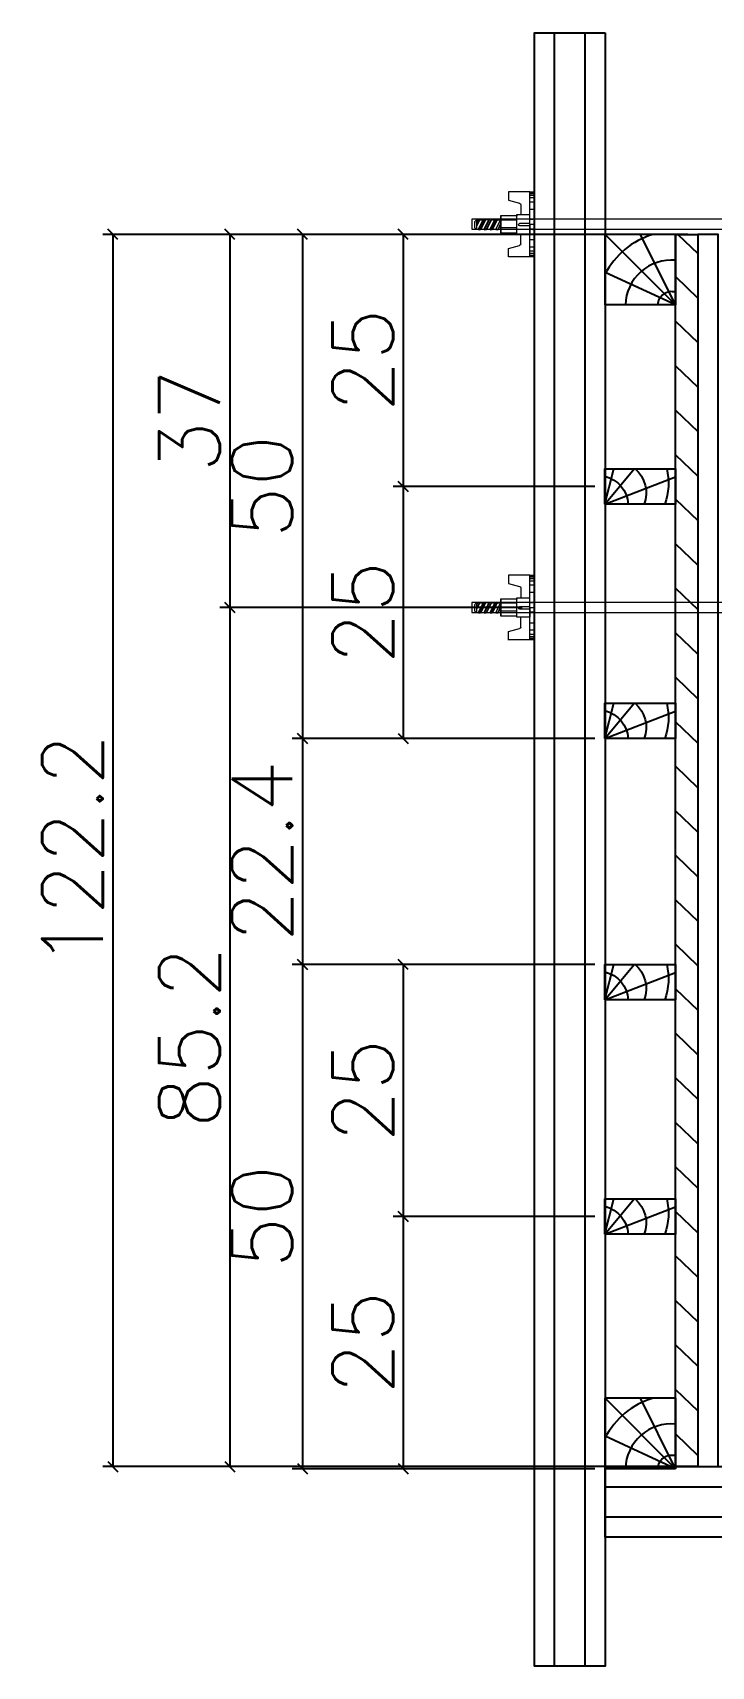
# Model space of a CAD drawing. Extents: x -8482 to 2614, y -517 to 5500.
# Drawn here: x -542 to -407.5, y 3951.7 to 4275.7 of the extents above; entities that cross this region are included whole.
import ezdxf

# ---------------------------------------------------------------- set-up
doc = ezdxf.new("R2010")
doc.units = 0
doc.layers.get('0').update_dxf_attribs({"color": 1, "lineweight": 9})
for name, color, linetype in [('COTA', 241, 'Continuous'), ('GRAVATA', 1, 'Continuous'), ('PONTALETE', 7, 'Continuous'), ('SARRAFO', 251, 'Continuous')]:
    doc.layers.add(name, color=color, linetype=linetype)
doc.layers.add('Hachura', color=251, linetype='Continuous', lineweight=9)
doc.layers.add('hachura-chapa', color=7, linetype='Continuous', true_color=0xd07990)
doc.styles.add('Romans', font='romans.shx', dxfattribs={"height": 12})
doc.dimstyles.new('COTAX2', dxfattribs={"dimtxt": 12, "dimasz": 2, "dimexe": 2, "dimexo": 2, "dimgap": 2, "dimtad": 1, "dimdec": 1, "dimlfac": 0.5, "dimzin": 12, "dimdsep": 46, "dimtxsty": 'Romans', "dimblk": 'OBLIQUE', "dimcen": 9, "dimclrd": 4, "dimclre": 4, "dimclrt": 240, "dimaunit": 1, "dimadec": 8, "dimazin": 3, "dimtfac": 1, "dimtdec": 1, "dimtix": 1, "dimtmove": 0, "dimatfit": 2, "dimldrblk": 'OBLIQUE', "dimfxl": 1, "dimtolj": 1, "dimtzin": 0, "dimlwd": -1, "dimlwe": -1, "dimarcsym": 0})

# ---------------------------------------------------------------- blocks, each defined once
blk = doc.blocks.new('_Oblique')
at = {"color": 0, "linetype": 'ByBlock', "lineweight": -2}
blk.add_line((-0.5, -0.5), (0.5, 0.5), dxfattribs=at)
blk = doc.blocks.new('*D9478')
at = {"layer": 'COTA', "color": 4, "linetype": 'Continuous', "ltscale": 30, "transparency": 16777216}
for p, q in [((-412.17, 4235.67), (-528.17, 4235.67)), ((-526.17, 4235.67), (-526.17, 3991.27)), ((-412.17, 3991.27), (-528.17, 3991.27))]:
    blk.add_line(p, q, dxfattribs=at)
at = {"layer": 'Defpoints', "color": 0, "linetype": 'Continuous', "ltscale": 30, "transparency": 16777216}
for p in [(-410.17, 4235.67), (-526.17, 3991.27), (-410.17, 3991.27)]:
    blk.add_point(p, dxfattribs=at)
at = {"layer": 'COTA', "color": 4, "linetype": 'Continuous', "ltscale": 30, "transparency": 16777216, "xscale": 2, "yscale": 2, "zscale": 2}
for p, rotation in [((-526.17, 4235.67), 90), ((-526.17, 3991.27), 270)]:
    blk.add_blockref('_Oblique', p, dxfattribs=dict(at, rotation=rotation))
at = {"layer": 'COTA', "color": 240, "linetype": 'Continuous', "ltscale": 30, "transparency": 16777216, "insert": (-534.17, 4113.47), "char_height": 12, "attachment_point": 5, "rotation": 90, "style": 'Romans'}
blk.add_mtext('\\A1;122.2', dxfattribs=at)
blk = doc.blocks.new('A$C55E303CF')
at = {"layer": 'COTA', "linetype": 'ByBlock', "ltscale": 0.05}
for p, q in [((0, 21), (21, 21)), ((0, 21), (21, 21)), ((0, 0), (21, 0)), ((0, 0), (21, 0))]:
    blk.add_line(p, q, dxfattribs=at)
at = {"layer": 'COTA', "ltscale": 0.05}
for p, q in [((0, 0), (0, 21)), ((0, 21), (21, 0)), ((0, 21), (10.5, 0)), ((0, 21), (21, 11.31)), ((21, 21), (21, 0))]:
    blk.add_line(p, q, dxfattribs=at)
for centre, radius, start, end in [((1.18, 21.27), 4.23, 253.7819, 356.2825), ((1.31, 21.25), 13.6, 264.4861, 358.9531), ((0, 22.62), 23.59, 286.5528, 332.8845)]:
    blk.add_arc(centre, radius, start, end, dxfattribs=at)
blk = doc.blocks.new('BLOCK 1')
at = {"layer": 'PONTALETE', "color": 1, "xscale": 0.6666664770757434, "yscale": 0.6666664770757434, "zscale": 0.6666664770757434, "rotation": 269.9999999999999}
blk.add_blockref('A$C55E303CF', (131175.85, 34127.97), dxfattribs=at)
blk = doc.blocks.new('BLOCK1')
at = {"layer": 'COTA', "linetype": 'ByBlock'}
blk.add_blockref('BLOCK 1', (0, 0), dxfattribs=at)
blk = doc.blocks.new('B1A')
at = {"layer": 'COTA', "linetype": 'ByBlock'}
blk.add_blockref('BLOCK1', (-131175.85, -34113.97), dxfattribs=at)
blk = doc.blocks.new('B1A.E')
at = {"layer": 'COTA', "linetype": 'ByBlock', "xscale": 0.5000896332402922, "yscale": 0.5000896332402922, "zscale": 0.5000896332402922}
blk.add_blockref('B1A', (0, 0), dxfattribs=at)
blk = doc.blocks.new('MEIO PONTALETE')
at = {"layer": 'COTA'}
for q in [(2.71, 7), (3.5, 2.88), (3.5, 0.87)]:
    blk.add_line((0, 0), q, dxfattribs=at)
blk.add_lwpolyline([(0, 0), (3.5, 0), (3.5, 7), (0, 7)], close=True, dxfattribs=at)
for centre, radius, start, end in [((2.04, 0.06), 6.23, 76.4499, 109.0913), ((1.09, 0.9), 3.19, 40.9063, 109.9847), ((-0.21, -0.78), 3.09, 14.6322, 86.0383)]:
    blk.add_arc(centre, radius, start, end, dxfattribs=at)
blk = doc.blocks.new('BLOCK 2')
at = {"layer": 'PONTALETE', "color": 1, "xscale": -2, "yscale": 2, "zscale": 2}
blk.add_blockref('MEIO PONTALETE', (131231.05, 34113.97), dxfattribs=at)
blk = doc.blocks.new('A2')
at = {"layer": 'COTA', "linetype": 'ByBlock'}
blk.add_blockref('BLOCK 2', (-131205.24, -34118.58), dxfattribs=at)
blk = doc.blocks.new('B2A')
at = {"layer": 'COTA', "linetype": 'ByBlock', "xscale": 10, "yscale": 10, "zscale": 10}
blk.add_blockref('A2', (-188.1, 46), dxfattribs=at)
blk = doc.blocks.new('B2A.E')
at = {"layer": 'COTA', "linetype": 'ByBlock', "xscale": 0.05000874370170691, "yscale": 0.05000874370170691, "zscale": 0.05000874370170691}
blk.add_blockref('B2A', (0, 0), dxfattribs=at)
blk = doc.blocks.new('*D9481')
at = {"layer": 'COTA', "color": 4, "linetype": 'Continuous', "ltscale": 30, "transparency": 16777216}
for p, q in [((-430.57, 4235.67), (-470.57, 4235.67)), ((-468.57, 4235.67), (-468.57, 4185.67)), ((-430.57, 4185.67), (-470.57, 4185.67))]:
    blk.add_line(p, q, dxfattribs=at)
at = {"layer": 'Defpoints', "color": 0, "linetype": 'Continuous', "ltscale": 30, "transparency": 16777216}
for p in [(-428.57, 4235.67), (-468.57, 4185.67), (-428.57, 4185.67)]:
    blk.add_point(p, dxfattribs=at)
at = {"layer": 'COTA', "color": 4, "linetype": 'Continuous', "ltscale": 30, "transparency": 16777216, "xscale": 2, "yscale": 2, "zscale": 2}
for p, rotation in [((-468.57, 4235.67), 90), ((-468.57, 4185.67), 270)]:
    blk.add_blockref('_Oblique', p, dxfattribs=dict(at, rotation=rotation))
at = {"layer": 'COTA', "color": 240, "linetype": 'Continuous', "ltscale": 30, "transparency": 16777216, "insert": (-476.57, 4210.67), "char_height": 12, "attachment_point": 5, "rotation": 90, "style": 'Romans'}
blk.add_mtext('\\A1;25', dxfattribs=at)
blk = doc.blocks.new('*D9482')
at = {"layer": 'COTA', "color": 4, "linetype": 'Continuous', "ltscale": 30, "transparency": 16777216}
for p, q in [((-430.57, 4185.67), (-470.57, 4185.67)), ((-468.57, 4185.67), (-468.57, 4135.67)), ((-430.57, 4135.67), (-470.57, 4135.67))]:
    blk.add_line(p, q, dxfattribs=at)
at = {"layer": 'Defpoints', "color": 0, "linetype": 'Continuous', "ltscale": 30, "transparency": 16777216}
for p in [(-428.57, 4185.67), (-468.57, 4135.67), (-428.57, 4135.67)]:
    blk.add_point(p, dxfattribs=at)
at = {"layer": 'COTA', "color": 4, "linetype": 'Continuous', "ltscale": 30, "transparency": 16777216, "xscale": 2, "yscale": 2, "zscale": 2}
for p, rotation in [((-468.57, 4185.67), 90), ((-468.57, 4135.67), 270)]:
    blk.add_blockref('_Oblique', p, dxfattribs=dict(at, rotation=rotation))
at = {"layer": 'COTA', "color": 240, "linetype": 'Continuous', "ltscale": 30, "transparency": 16777216, "insert": (-476.57, 4160.67), "char_height": 12, "attachment_point": 5, "rotation": 90, "style": 'Romans'}
blk.add_mtext('\\A1;25', dxfattribs=at)
blk = doc.blocks.new('*D9483')
at = {"layer": 'COTA', "color": 4, "linetype": 'Continuous', "ltscale": 30, "transparency": 16777216}
for p, q in [((-430.57, 4235.67), (-490.57, 4235.67)), ((-488.57, 4235.67), (-488.57, 4135.67)), ((-430.57, 4135.67), (-490.57, 4135.67))]:
    blk.add_line(p, q, dxfattribs=at)
at = {"layer": 'Defpoints', "color": 0, "linetype": 'Continuous', "ltscale": 30, "transparency": 16777216}
for p in [(-428.57, 4235.67), (-488.57, 4135.67), (-428.57, 4135.67)]:
    blk.add_point(p, dxfattribs=at)
at = {"layer": 'COTA', "color": 4, "linetype": 'Continuous', "ltscale": 30, "transparency": 16777216, "xscale": 2, "yscale": 2, "zscale": 2}
for p, rotation in [((-488.57, 4235.67), 90), ((-488.57, 4135.67), 270)]:
    blk.add_blockref('_Oblique', p, dxfattribs=dict(at, rotation=rotation))
at = {"layer": 'COTA', "color": 240, "linetype": 'Continuous', "ltscale": 30, "transparency": 16777216, "insert": (-496.57, 4185.67), "char_height": 12, "attachment_point": 5, "rotation": 90, "style": 'Romans'}
blk.add_mtext('\\A1;50', dxfattribs=at)
blk = doc.blocks.new('*D9484')
at = {"layer": 'COTA', "color": 4, "linetype": 'Continuous', "ltscale": 30, "transparency": 16777216}
for p, q in [((-430.57, 4135.67), (-490.57, 4135.67)), ((-488.57, 4135.67), (-488.57, 4090.87)), ((-430.57, 4090.87), (-490.57, 4090.87))]:
    blk.add_line(p, q, dxfattribs=at)
at = {"layer": 'Defpoints', "color": 0, "linetype": 'Continuous', "ltscale": 30, "transparency": 16777216}
for p in [(-428.57, 4135.67), (-488.57, 4090.87), (-428.57, 4090.87)]:
    blk.add_point(p, dxfattribs=at)
at = {"layer": 'COTA', "color": 4, "linetype": 'Continuous', "ltscale": 30, "transparency": 16777216, "xscale": 2, "yscale": 2, "zscale": 2}
for p, rotation in [((-488.57, 4135.67), 90), ((-488.57, 4090.87), 270)]:
    blk.add_blockref('_Oblique', p, dxfattribs=dict(at, rotation=rotation))
at = {"layer": 'COTA', "color": 240, "linetype": 'Continuous', "ltscale": 30, "transparency": 16777216, "insert": (-496.57, 4113.27), "char_height": 12, "attachment_point": 5, "rotation": 90, "style": 'Romans'}
blk.add_mtext('\\A1;22.4', dxfattribs=at)
blk = doc.blocks.new('B1A.D')
at = {"layer": 'COTA', "linetype": 'ByBlock'}
blk.add_blockref('B1A.E', (-7, 0), dxfattribs=at)
blk = doc.blocks.new('*D9485')
at = {"layer": 'COTA', "color": 4, "linetype": 'Continuous', "ltscale": 30, "transparency": 16777216}
for p, q in [((-430.57, 4090.87), (-470.57, 4090.87)), ((-468.57, 4090.87), (-468.57, 4040.87)), ((-430.57, 4040.87), (-470.57, 4040.87))]:
    blk.add_line(p, q, dxfattribs=at)
at = {"layer": 'Defpoints', "color": 0, "linetype": 'Continuous', "ltscale": 30, "transparency": 16777216}
for p in [(-428.57, 4090.87), (-468.57, 4040.87), (-428.57, 4040.87)]:
    blk.add_point(p, dxfattribs=at)
at = {"layer": 'COTA', "color": 4, "linetype": 'Continuous', "ltscale": 30, "transparency": 16777216, "xscale": 2, "yscale": 2, "zscale": 2}
for p, rotation in [((-468.57, 4090.87), 90), ((-468.57, 4040.87), 270)]:
    blk.add_blockref('_Oblique', p, dxfattribs=dict(at, rotation=rotation))
at = {"layer": 'COTA', "color": 240, "linetype": 'Continuous', "ltscale": 30, "transparency": 16777216, "insert": (-476.57, 4065.87), "char_height": 12, "attachment_point": 5, "rotation": 90, "style": 'Romans'}
blk.add_mtext('\\A1;25', dxfattribs=at)
blk = doc.blocks.new('*D9486')
at = {"layer": 'COTA', "color": 4, "linetype": 'Continuous', "ltscale": 30, "transparency": 16777216}
for p, q in [((-430.57, 4040.87), (-470.57, 4040.87)), ((-468.57, 4040.87), (-468.57, 3990.87)), ((-430.57, 3990.87), (-470.57, 3990.87))]:
    blk.add_line(p, q, dxfattribs=at)
at = {"layer": 'Defpoints', "color": 0, "linetype": 'Continuous', "ltscale": 30, "transparency": 16777216}
for p in [(-428.57, 4040.87), (-468.57, 3990.87), (-428.57, 3990.87)]:
    blk.add_point(p, dxfattribs=at)
at = {"layer": 'COTA', "color": 4, "linetype": 'Continuous', "ltscale": 30, "transparency": 16777216, "xscale": 2, "yscale": 2, "zscale": 2}
for p, rotation in [((-468.57, 4040.87), 90), ((-468.57, 3990.87), 270)]:
    blk.add_blockref('_Oblique', p, dxfattribs=dict(at, rotation=rotation))
at = {"layer": 'COTA', "color": 240, "linetype": 'Continuous', "ltscale": 30, "transparency": 16777216, "insert": (-476.57, 4015.87), "char_height": 12, "attachment_point": 5, "rotation": 90, "style": 'Romans'}
blk.add_mtext('\\A1;25', dxfattribs=at)
blk = doc.blocks.new('*D9487')
at = {"layer": 'COTA', "color": 4, "linetype": 'Continuous', "ltscale": 30, "transparency": 16777216}
for p, q in [((-430.57, 4090.87), (-490.57, 4090.87)), ((-488.57, 4090.87), (-488.57, 3990.87)), ((-430.57, 3990.87), (-490.57, 3990.87))]:
    blk.add_line(p, q, dxfattribs=at)
at = {"layer": 'Defpoints', "color": 0, "linetype": 'Continuous', "ltscale": 30, "transparency": 16777216}
for p in [(-428.57, 4090.87), (-488.57, 3990.87), (-428.57, 3990.87)]:
    blk.add_point(p, dxfattribs=at)
at = {"layer": 'COTA', "color": 4, "linetype": 'Continuous', "ltscale": 30, "transparency": 16777216, "xscale": 2, "yscale": 2, "zscale": 2}
for p, rotation in [((-488.57, 4090.87), 90), ((-488.57, 3990.87), 270)]:
    blk.add_blockref('_Oblique', p, dxfattribs=dict(at, rotation=rotation))
at = {"layer": 'COTA', "color": 240, "linetype": 'Continuous', "ltscale": 30, "transparency": 16777216, "insert": (-496.57, 4040.87), "char_height": 12, "attachment_point": 5, "rotation": 90, "style": 'Romans'}
blk.add_mtext('\\A1;50', dxfattribs=at)
blk = doc.blocks.new('C')
at = {"layer": 'Hachura', "color": 0}
for p, q in [((0, 3.22), (0, -3.22)), ((0.45, 3.22), (0, 3.22)), ((0.46, 3.16), (0, 3.16)), ((0.46, 3.05), (0, 3.05)), ((0.46, 2.88), (0, 2.88)), ((0, 2.75), (0, -1.16)), ((0.46, 2.65), (0, 2.65)), ((0.46, 2.23), (0, 2.23)), ((0.45, -3.23), (0.45, 3.22)), ((0.45, 3.22), (2.58, 3.22)), ((1.35, 1.94), (1.35, 0.96)), ((2.58, 2.39), (1.47, 2.09)), ((2.58, 3.22), (2.58, 2.39)), ((0.46, 1.51), (0, 1.51)), ((0.39, 0.49), (0.17, 0.49)), ((1.74, 0.97), (0.45, 0.97)), ((1.45, 0.1), (0.45, 0.1)), ((1.74, -0.97), (1.74, 0.97)), ((1.74, 0.97), (1.74, 0.84)), ((1.74, 0.97), (1.74, 0.84)), ((1.74, 0.84), (3.35, 0.84)), ((3.35, 0.45), (1.74, 0.45)), ((3.32, 0.84), (3.32, -0.84)), ((3.35, 0.84), (3.35, -0.84)), ((3.68, 0.45), (3.35, 0.45)), ((3.84, -0.52), (3.35, 0.45)), ((3.35, 0.06), (3.67, -0.57)), ((3.68, 0.45), (4.16, -0.52)), ((3.72, 0.5), (4.25, -0.57)), ((4.37, -0.55), (3.83, 0.53)), ((4.15, 0.45), (3.93, 0.45)), ((4.42, -0.52), (3.93, 0.45)), ((4.15, 0.45), (4.26, 0.45)), ((4.26, 0.45), (4.74, -0.52)), ((4.3, 0.5), (4.83, -0.57)), ((4.95, -0.55), (4.41, 0.53)), ((4.51, 0.45), (4.84, 0.45)), ((5, -0.52), (4.51, 0.45)), ((4.84, 0.45), (5.32, -0.52)), ((4.88, 0.5), (5.41, -0.57)), ((5.53, -0.55), (4.99, 0.53)), ((5.58, -0.52), (5.09, 0.45)), ((5.42, 0.45), (5.09, 0.45)), ((5.58, -0.52), (5.09, 0.45)), ((5.42, 0.45), (5.74, -0.19)), ((5.46, 0.5), (5.74, -0.07)), ((5.74, 0.19), (5.57, 0.53)), ((5.74, 0.32), (5.68, 0.45)), ((5.68, 0.45), (5.74, 0.45)), ((5.74, 0.45), (5.9, 0.29)), ((5.74, 0.45), (5.74, -0.52)), ((5.9, -0.36), (5.9, 0.29)), ((0.45, 0), (0, 0)), ((0.46, -1.52), (0, -1.52)), ((0.08, -0.48), (0.29, -0.48)), ((0.29, -0.48), (0.4, -0.48)), ((0.45, 0), (0.45, -0.97)), ((0.45, -0.16), (1.45, -0.16)), ((0.45, -0.65), (0.45, -0.32)), ((0.45, -3.23), (0.45, -0.65)), ((0.45, -0.97), (1.74, -0.97)), ((1.35, -1.94), (1.35, -0.97)), ((3.35, -0.32), (1.74, -0.32)), ((3.35, -0.84), (1.74, -0.84)), ((3.35, -0.07), (3.58, -0.52)), ((3.35, -0.52), (3.58, -0.52)), ((3.84, -0.52), (4.16, -0.52)), ((4.42, -0.52), (4.74, -0.52)), ((4.63, -0.52), (4.74, -0.52)), ((5, -0.52), (5.32, -0.52)), ((5.58, -0.52), (5.74, -0.52)), ((5.74, -0.52), (5.9, -0.36)), ((5.74, -0.52), (5.74, -0.52)), ((0.46, -2.23), (0, -2.23)), ((0.46, -2.65), (0, -2.65)), ((0.46, -2.88), (0, -2.88)), ((0.46, -3.05), (0, -3.05)), ((0.46, -3.16), (0, -3.16)), ((0, -3.22), (2.57, -3.22)), ((2.58, -2.39), (1.47, -2.1)), ((2.58, -3.23), (2.58, -2.39))]:
    blk.add_line(p, q, dxfattribs=at)
for centre, radius, start, end in [((1.52, 1.94), 0.161, 104.7436, 180), ((1.44, -0.03), 0.129, 272.695, 87.305), ((3.81, 0.39), 0.143, 25.5688, 154.4312), ((4.39, 0.39), 0.143, 25.5688, 154.4312), ((4.97, 0.39), 0.143, 25.5688, 154.4312), ((5.55, 0.39), 0.143, 25.5688, 154.4312), ((0.17, -0.37), 0.174, 221.744, 317.8592), ((3.71, -0.4), 0.174, 222.1408, 318.256), ((4.29, -0.4), 0.174, 222.1408, 318.256), ((4.87, -0.4), 0.174, 222.1408, 318.256), ((5.45, -0.4), 0.174, 222.1408, 318.256), ((5.61, -0.4), 0.174, 317.8592, 318.256), ((1.52, -1.94), 0.161, 180, 255.2564)]:
    blk.add_arc(centre, radius, start, end, dxfattribs=at)
blk = doc.blocks.new('PAR.BAI')
at = {"layer": 'Hachura', "linetype": 'Continuous', "xscale": -1, "rotation": 90}
blk.add_blockref('C', (0, 0), dxfattribs=at)
blk = doc.blocks.new('*D9492')
at = {"layer": 'COTA', "color": 4, "linetype": 'Continuous', "ltscale": 30, "transparency": 16777216}
for p, q in [((-444.97, 4235.67), (-504.97, 4235.67)), ((-502.97, 4235.67), (-502.97, 4161.67)), ((-444.97, 4161.67), (-504.97, 4161.67))]:
    blk.add_line(p, q, dxfattribs=at)
at = {"layer": 'Defpoints', "color": 0, "linetype": 'Continuous', "ltscale": 30, "transparency": 16777216}
for p in [(-442.97, 4235.67), (-502.97, 4161.67), (-442.97, 4161.67)]:
    blk.add_point(p, dxfattribs=at)
at = {"layer": 'COTA', "color": 4, "linetype": 'Continuous', "ltscale": 30, "transparency": 16777216, "xscale": 2, "yscale": 2, "zscale": 2}
for p, rotation in [((-502.97, 4235.67), 90), ((-502.97, 4161.67), 270)]:
    blk.add_blockref('_Oblique', p, dxfattribs=dict(at, rotation=rotation))
at = {"layer": 'COTA', "color": 240, "linetype": 'Continuous', "ltscale": 30, "transparency": 16777216, "insert": (-510.97, 4198.67), "char_height": 12, "attachment_point": 5, "rotation": 90, "style": 'Romans'}
blk.add_mtext('\\A1;37', dxfattribs=at)
blk = doc.blocks.new('*D9493')
at = {"layer": 'COTA', "color": 4, "linetype": 'Continuous', "ltscale": 30, "transparency": 16777216}
for p, q in [((-444.97, 4161.67), (-504.97, 4161.67)), ((-502.97, 4161.67), (-502.97, 3991.27)), ((-444.97, 3991.27), (-504.97, 3991.27))]:
    blk.add_line(p, q, dxfattribs=at)
at = {"layer": 'Defpoints', "color": 0, "linetype": 'Continuous', "ltscale": 30, "transparency": 16777216}
for p in [(-442.97, 4161.67), (-502.97, 3991.27), (-442.97, 3991.27)]:
    blk.add_point(p, dxfattribs=at)
at = {"layer": 'COTA', "color": 4, "linetype": 'Continuous', "ltscale": 30, "transparency": 16777216, "xscale": 2, "yscale": 2, "zscale": 2}
for p, rotation in [((-502.97, 4161.67), 90), ((-502.97, 3991.27), 270)]:
    blk.add_blockref('_Oblique', p, dxfattribs=dict(at, rotation=rotation))
at = {"layer": 'COTA', "color": 240, "linetype": 'Continuous', "ltscale": 30, "transparency": 16777216, "insert": (-510.97, 4076.47), "char_height": 12, "attachment_point": 5, "rotation": 90, "style": 'Romans'}
blk.add_mtext('\\A1;85.2', dxfattribs=at)
blk = doc.blocks.new('*D9494')
at = {"layer": 'COTA', "color": 4, "linetype": 'Continuous', "ltscale": 30, "transparency": 16777216}
for p, q in [((-444.97, 4161.67), (-504.97, 4161.67)), ((-502.97, 4161.67), (-502.97, 3991.27)), ((-444.97, 3991.27), (-504.97, 3991.27))]:
    blk.add_line(p, q, dxfattribs=at)
at = {"layer": 'Defpoints', "color": 0, "linetype": 'Continuous', "ltscale": 30, "transparency": 16777216}
for p in [(-442.97, 4161.67), (-502.97, 3991.27), (-442.97, 3991.27)]:
    blk.add_point(p, dxfattribs=at)
at = {"layer": 'COTA', "color": 4, "linetype": 'Continuous', "ltscale": 30, "transparency": 16777216, "xscale": 2, "yscale": 2, "zscale": 2}
for p, rotation in [((-502.97, 4161.67), 90), ((-502.97, 3991.27), 270)]:
    blk.add_blockref('_Oblique', p, dxfattribs=dict(at, rotation=rotation))
at = {"layer": 'COTA', "color": 240, "linetype": 'Continuous', "ltscale": 30, "transparency": 16777216, "insert": (-510.97, 4076.47), "char_height": 12, "attachment_point": 5, "rotation": 90, "style": 'Romans'}
blk.add_mtext('\\A1;85.2', dxfattribs=at)

msp = doc.modelspace()

# ---------------------------------------------------------------- hatches: boundary and pattern name
at = {"layer": 'SARRAFO', "linetype": 'Continuous', "ltscale": 30}
h = msp.add_hatch(dxfattribs=at)
h.set_pattern_fill('ANSI31', color=256, scale=2, angle=-89)
h.set_pattern_definition([(316, (-546.171, 4133.6695), (4.41108, 4.5678), [])])
h.paths.add_polyline_path([(-410.17, 3991.27), (-410.17, 4235.67), (-414.57, 4235.67), (-414.57, 3991.27)])

# ---------------------------------------------------------------- linework, layer by layer
at = {"layer": 'GRAVATA', "linetype": 'Continuous', "ltscale": 30}
for points in [[(-428.57, 4275.67), (-428.57, 3951.67), (-442.57, 3951.67), (-442.57, 4275.67)], [(-432.57, 4275.67), (-432.57, 3951.67), (-438.57, 3951.67), (-438.57, 4275.67)], [(-428.57, 3991.27), (-139.37, 3991.27), (-139.37, 3977.27), (-428.57, 3977.27)], [(-428.57, 3987.27), (-139.37, 3987.27), (-139.37, 3981.27), (-428.57, 3981.27)]]:
    msp.add_lwpolyline(points, close=True, dxfattribs=at)
at = {"layer": 'Hachura', "linetype": 'Continuous', "ltscale": 30}
for points in [[(-454.97, 4238.67), (-454.97, 4236.67), (-317.37, 4236.67), (-317.37, 4238.67)], [(-454.97, 4162.67), (-454.97, 4160.67), (-317.37, 4160.67), (-317.37, 4162.67)]]:
    msp.add_lwpolyline(points, close=True, dxfattribs=at)
at = {"layer": 'hachura-chapa', "linetype": 'Continuous', "ltscale": 30}
msp.add_lwpolyline([(-410.17, 4235.67), (-410.17, 3991.27), (-406.17, 3991.27), (-406.17, 4235.67)], close=True, dxfattribs=at)
at = {"layer": 'SARRAFO', "linetype": 'Continuous', "ltscale": 30}
msp.add_lwpolyline([(-414.57, 4235.67), (-410.17, 4235.67), (-410.17, 3991.27), (-414.57, 3991.27)], close=True, dxfattribs=at)

# ---------------------------------------------------------------- block references
at = {"layer": 'Hachura', "linetype": 'Continuous', "ltscale": 30, "xscale": 2, "yscale": 2, "zscale": 2, "rotation": 270}
for p in [(-442.57, 4237.67), (-442.57, 4161.67)]:
    msp.add_blockref('PAR.BAI', p, dxfattribs=at)
at = {"layer": 'hachura-chapa', "linetype": 'Continuous', "ltscale": 30, "xscale": 2, "yscale": 2, "zscale": 2, "rotation": 270}
for name, p in [('B1A.E', (-428.57, 4235.67)), ('B2A.E', (-428.57, 4189.17)), ('B2A.E', (-428.57, 4142.67)), ('B2A.E', (-428.57, 4090.87)), ('B2A.E', (-428.57, 4044.37)), ('B1A.D', (-428.57, 3990.87))]:
    msp.add_blockref(name, p, dxfattribs=at)

# ---------------------------------------------------------------- dimensions: what is measured, and where the dimension line sits
at = {"layer": 'COTA', "linetype": 'Continuous', "ltscale": 30}
for base, p1, p2, picture, middle in [((-526.17, 3991.27), (-410.17, 4235.67), (-410.17, 3991.27), '*D9478', (-534.17, 4113.47)), ((-502.97, 4161.67), (-442.97, 4235.67), (-442.97, 4161.67), '*D9492', (-510.97, 4198.67)), ((-488.57, 4135.67), (-428.57, 4235.67), (-428.57, 4135.67), '*D9483', (-496.57, 4185.67)), ((-468.57, 4185.67), (-428.57, 4235.67), (-428.57, 4185.67), '*D9481', (-476.57, 4210.67)), ((-468.57, 4135.67), (-428.57, 4185.67), (-428.57, 4135.67), '*D9482', (-476.57, 4160.67)), ((-502.97, 3991.27), (-442.97, 4161.67), (-442.97, 3991.27), '*D9493', (-510.97, 4076.47)), ((-502.97, 3991.27), (-442.97, 4161.67), (-442.97, 3991.27), '*D9494', (-510.97, 4076.47)), ((-488.57, 4090.87), (-428.57, 4135.67), (-428.57, 4090.87), '*D9484', (-496.57, 4113.27)), ((-488.57, 3990.87), (-428.57, 4090.87), (-428.57, 3990.87), '*D9487', (-496.57, 4040.87)), ((-468.57, 4040.87), (-428.57, 4090.87), (-428.57, 4040.87), '*D9485', (-476.57, 4065.87)), ((-468.57, 3990.87), (-428.57, 4040.87), (-428.57, 3990.87), '*D9486', (-476.57, 4015.87))]:
    dim = msp.add_linear_dim(base=base, p1=p1, p2=p2, angle=270, dimstyle='COTAX2', dxfattribs=at)
    dim.commit()
    dim.dimension.update_dxf_attribs({"geometry": picture, "text_midpoint": middle})

doc.saveas('drawing.dxf')
